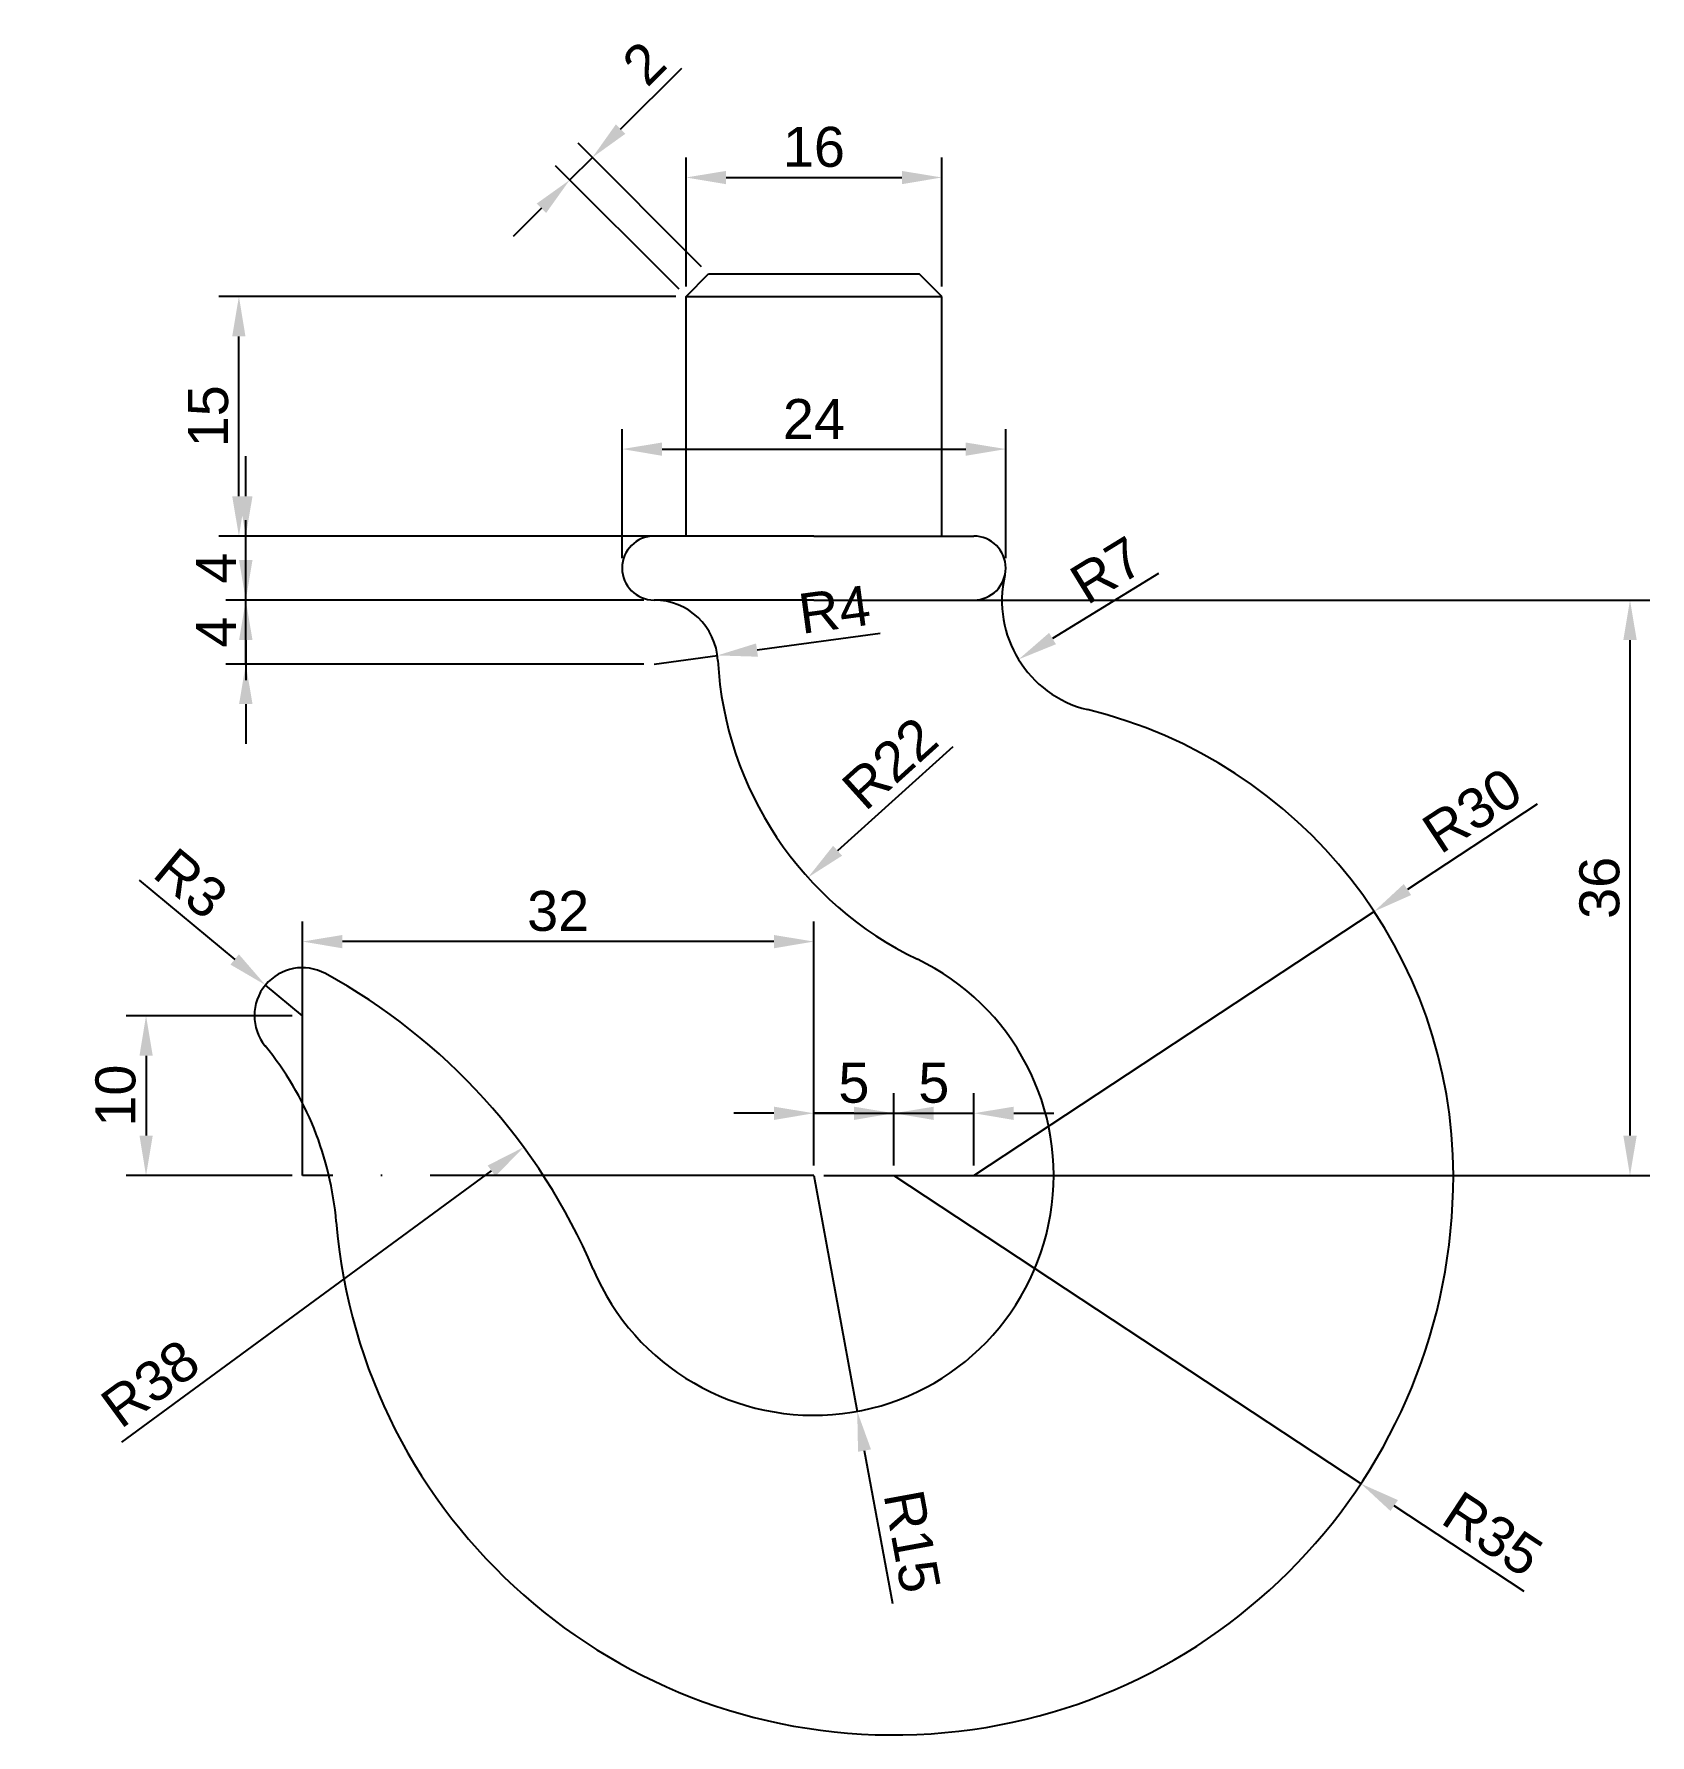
# Model space of a CAD drawing. Header units: millimetres. Extents: x 2318 to 2419, y 2064 to 2171.
import ezdxf

# ---------------------------------------------------------------- set-up
doc = ezdxf.new("R2010")
doc.units = ezdxf.units.MM
doc.linetypes.add('ACAD_ISO04W100', pattern=[30, 24, -3, 0, -3])
doc.layers.add('Layer1', color=20, linetype='ACAD_ISO04W100')
doc.styles.get("Standard").update_dxf_attribs({"font": 'arial.ttf'})
doc.dimstyles.new('ISO-25', dxfattribs={"dimtxt": 2.5, "dimasz": 2.5, "dimexe": 1.25, "dimexo": 0.625, "dimtad": 1, "dimtxsty": 'Standard', "dimcen": 2.5, "dimadec": 0, "dimazin": 0, "dimtfac": 1, "dimtmove": 0, "dimatfit": 3, "dimfxl": 1, "dimarcsym": 0})

# ---------------------------------------------------------------- blocks, each defined once
blk = doc.blocks.new('*D6')
at = {"color": 0, "lineweight": -2, "transparency": 16777216}
for p, q in [((2330.97, 2137.64), (2330.97, 2140.14)), ((2355.88, 2135.14), (2329.72, 2135.14)), ((2330.97, 2131.14), (2330.97, 2135.14)), ((2355.88, 2131.14), (2329.72, 2131.14)), ((2330.97, 2128.64), (2330.97, 2126.14))]:
    blk.add_line(p, q, dxfattribs=at)
at = {"color": 0, "transparency": 16777216}
for points in [[(2330.55, 2137.64), (2331.39, 2137.64), (2330.97, 2135.14)], [(2330.55, 2128.64), (2331.39, 2128.64), (2330.97, 2131.14)]]:
    blk.add_solid(points, dxfattribs=at)
at = {"layer": 'Defpoints', "color": 0, "transparency": 16777216}
for p in [(2330.97, 2135.14), (2356.51, 2135.14), (2356.51, 2131.14)]:
    blk.add_point(p, dxfattribs=at)
at = {"color": 0, "transparency": 16777216, "insert": (2329.1, 2133.14), "char_height": 2.5, "attachment_point": 5, "rotation": 90}
blk.add_mtext('4', dxfattribs=at)
blk = doc.blocks.new('*D7')
at = {"color": 0, "lineweight": -2, "transparency": 16777216}
for p, q in [((2330.97, 2141.64), (2330.97, 2144.14)), ((2355.88, 2139.14), (2329.72, 2139.14)), ((2330.97, 2135.14), (2330.97, 2139.14)), ((2355.88, 2135.14), (2329.72, 2135.14)), ((2330.97, 2132.64), (2330.97, 2130.14))]:
    blk.add_line(p, q, dxfattribs=at)
at = {"color": 0, "transparency": 16777216}
for points in [[(2330.55, 2141.64), (2331.39, 2141.64), (2330.97, 2139.14)], [(2330.55, 2132.64), (2331.39, 2132.64), (2330.97, 2135.14)]]:
    blk.add_solid(points, dxfattribs=at)
at = {"layer": 'Defpoints', "color": 0, "transparency": 16777216}
for p in [(2330.97, 2139.14), (2356.51, 2139.14), (2356.51, 2135.14)]:
    blk.add_point(p, dxfattribs=at)
at = {"color": 0, "transparency": 16777216, "insert": (2329.1, 2137.14), "char_height": 2.5, "attachment_point": 5, "rotation": 90}
blk.add_mtext('4', dxfattribs=at)
blk = doc.blocks.new('*D8')
at = {"color": 0, "lineweight": -2, "transparency": 16777216}
for p, q in [((2334.51, 2099.77), (2334.51, 2115.03)), ((2366.51, 2099.77), (2366.51, 2115.03)), ((2364.01, 2113.78), (2337.01, 2113.78))]:
    blk.add_line(p, q, dxfattribs=at)
at = {"color": 0, "transparency": 16777216}
for points in [[(2337.01, 2114.19), (2337.01, 2113.36), (2334.51, 2113.78)], [(2364.01, 2114.19), (2364.01, 2113.36), (2366.51, 2113.78)]]:
    blk.add_solid(points, dxfattribs=at)
at = {"layer": 'Defpoints', "color": 0, "transparency": 16777216}
for p in [(2334.51, 2113.78), (2334.51, 2099.14), (2366.51, 2099.14)]:
    blk.add_point(p, dxfattribs=at)
at = {"color": 0, "transparency": 16777216, "insert": (2350.51, 2115.68), "char_height": 2.5, "attachment_point": 5}
blk.add_mtext('32', dxfattribs=at)
blk = doc.blocks.new('*D9')
at = {"color": 0, "lineweight": -2, "transparency": 16777216}
for p, q in [((2367.13, 2135.14), (2418.81, 2135.14)), ((2417.56, 2101.64), (2417.56, 2132.64)), ((2367.13, 2099.14), (2418.81, 2099.14))]:
    blk.add_line(p, q, dxfattribs=at)
at = {"color": 0, "transparency": 16777216}
for points in [[(2417.14, 2132.64), (2417.98, 2132.64), (2417.56, 2135.14)], [(2417.14, 2101.64), (2417.98, 2101.64), (2417.56, 2099.14)]]:
    blk.add_solid(points, dxfattribs=at)
at = {"layer": 'Defpoints', "color": 0, "transparency": 16777216}
for p in [(2366.51, 2135.14), (2417.56, 2135.14), (2366.51, 2099.14)]:
    blk.add_point(p, dxfattribs=at)
at = {"color": 0, "transparency": 16777216, "insert": (2415.66, 2117.14), "char_height": 2.5, "attachment_point": 5, "rotation": 90}
blk.add_mtext('36', dxfattribs=at)
blk = doc.blocks.new('*D10')
at = {"color": 0, "lineweight": -2, "transparency": 16777216}
for p, q in [((2357.88, 2154.14), (2329.29, 2154.14)), ((2330.54, 2141.64), (2330.54, 2151.64)), ((2357.88, 2139.14), (2329.29, 2139.14))]:
    blk.add_line(p, q, dxfattribs=at)
at = {"color": 0, "transparency": 16777216}
for points in [[(2330.12, 2151.64), (2330.95, 2151.64), (2330.54, 2154.14)], [(2330.12, 2141.64), (2330.95, 2141.64), (2330.54, 2139.14)]]:
    blk.add_solid(points, dxfattribs=at)
at = {"layer": 'Defpoints', "color": 0, "transparency": 16777216}
for p in [(2330.54, 2154.14), (2358.51, 2154.14), (2358.51, 2139.14)]:
    blk.add_point(p, dxfattribs=at)
at = {"color": 0, "transparency": 16777216, "insert": (2328.63, 2146.64), "char_height": 2.5, "attachment_point": 5, "rotation": 90}
blk.add_mtext('15', dxfattribs=at)
blk = doc.blocks.new('*D11')
at = {"color": 0, "lineweight": -2, "transparency": 16777216}
for p, q in [((2358.51, 2154.77), (2358.51, 2162.83)), ((2374.51, 2154.77), (2374.51, 2162.83)), ((2361.01, 2161.58), (2372.01, 2161.58))]:
    blk.add_line(p, q, dxfattribs=at)
at = {"color": 0, "transparency": 16777216}
for points in [[(2361.01, 2161.99), (2361.01, 2161.16), (2358.51, 2161.58)], [(2372.01, 2161.99), (2372.01, 2161.16), (2374.51, 2161.58)]]:
    blk.add_solid(points, dxfattribs=at)
at = {"layer": 'Defpoints', "color": 0, "transparency": 16777216}
for p in [(2374.51, 2161.58), (2358.51, 2154.14), (2374.51, 2154.14)]:
    blk.add_point(p, dxfattribs=at)
at = {"color": 0, "transparency": 16777216, "insert": (2366.51, 2163.48), "char_height": 2.5, "attachment_point": 5}
blk.add_mtext('16', dxfattribs=at)
blk = doc.blocks.new('*D12')
at = {"color": 0, "lineweight": -2, "transparency": 16777216}
for p, q in [((2354.42, 2164.6), (2358.24, 2168.42)), ((2359.48, 2156), (2351.76, 2163.72)), ((2358.07, 2154.59), (2350.35, 2162.3)), ((2351.23, 2161.42), (2352.65, 2162.83)), ((2349.47, 2159.65), (2347.7, 2157.88))]:
    blk.add_line(p, q, dxfattribs=at)
at = {"color": 0, "transparency": 16777216}
for points in [[(2354.12, 2164.9), (2354.71, 2164.31), (2352.65, 2162.83)], [(2349.17, 2159.95), (2349.76, 2159.36), (2351.23, 2161.42)]]:
    blk.add_solid(points, dxfattribs=at)
at = {"layer": 'Defpoints', "color": 0, "transparency": 16777216}
for p in [(2352.65, 2162.83), (2359.92, 2155.56), (2358.51, 2154.14)]:
    blk.add_point(p, dxfattribs=at)
at = {"color": 0, "transparency": 16777216, "insert": (2355.88, 2168.73), "char_height": 2.5, "attachment_point": 5, "rotation": 45}
blk.add_mtext('2', dxfattribs=at)
blk = doc.blocks.new('*D13')
at = {"color": 0, "lineweight": -2, "transparency": 16777216}
for p, q in [((2354.51, 2137.77), (2354.51, 2145.84)), ((2378.51, 2137.77), (2378.51, 2145.84)), ((2357.01, 2144.59), (2376.01, 2144.59))]:
    blk.add_line(p, q, dxfattribs=at)
at = {"color": 0, "transparency": 16777216}
for points in [[(2357.01, 2145), (2357.01, 2144.17), (2354.51, 2144.59)], [(2376.01, 2145), (2376.01, 2144.17), (2378.51, 2144.59)]]:
    blk.add_solid(points, dxfattribs=at)
at = {"layer": 'Defpoints', "color": 0, "transparency": 16777216}
for p in [(2378.51, 2144.59), (2354.51, 2137.14), (2378.51, 2137.14)]:
    blk.add_point(p, dxfattribs=at)
at = {"color": 0, "transparency": 16777216, "insert": (2366.51, 2146.47), "char_height": 2.5, "attachment_point": 5}
blk.add_mtext('24', dxfattribs=at)
blk = doc.blocks.new('*D14')
at = {"color": 0, "lineweight": -2, "transparency": 16777216}
for p, q in [((2411.75, 2122.38), (2403.64, 2117.03)), ((2376.51, 2099.14), (2401.55, 2115.66))]:
    blk.add_line(p, q, dxfattribs=at)
at = {"color": 0, "transparency": 16777216}
blk.add_solid([(2403.41, 2117.38), (2403.87, 2116.69), (2401.55, 2115.66)], dxfattribs=at)
at = {"layer": 'Defpoints', "color": 0, "transparency": 16777216}
for p in [(2401.55, 2115.66), (2376.51, 2099.14)]:
    blk.add_point(p, dxfattribs=at)
at = {"color": 0, "transparency": 16777216, "insert": (2407.69, 2121.98), "char_height": 2.5, "attachment_point": 5, "rotation": 33.3991}
blk.add_mtext('R30', dxfattribs=at)
blk = doc.blocks.new('*D15')
at = {"color": 0, "lineweight": -2, "transparency": 16777216}
for p, q in [((2371.51, 2099.14), (2400.72, 2079.87)), ((2410.94, 2073.13), (2402.81, 2078.49))]:
    blk.add_line(p, q, dxfattribs=at)
at = {"color": 0, "transparency": 16777216}
blk.add_solid([(2403.04, 2078.84), (2402.58, 2078.15), (2400.72, 2079.87)], dxfattribs=at)
at = {"layer": 'Defpoints', "color": 0, "transparency": 16777216}
for p in [(2371.51, 2099.14), (2400.72, 2079.87)]:
    blk.add_point(p, dxfattribs=at)
at = {"color": 0, "transparency": 16777216, "insert": (2408.97, 2076.71), "char_height": 2.5, "attachment_point": 5, "rotation": 326.5848}
blk.add_mtext('R35', dxfattribs=at)
blk = doc.blocks.new('*D16')
at = {"color": 0, "lineweight": -2, "transparency": 16777216}
for p, q in [((2366.51, 2099.77), (2366.51, 2104.29)), ((2371.51, 2099.77), (2371.51, 2104.29)), ((2364.01, 2103.04), (2361.51, 2103.04)), ((2366.51, 2103.04), (2371.51, 2103.04)), ((2374.01, 2103.04), (2376.51, 2103.04))]:
    blk.add_line(p, q, dxfattribs=at)
at = {"color": 0, "transparency": 16777216}
for points in [[(2364.01, 2103.45), (2364.01, 2102.62), (2366.51, 2103.04)], [(2374.01, 2103.45), (2374.01, 2102.62), (2371.51, 2103.04)]]:
    blk.add_solid(points, dxfattribs=at)
at = {"layer": 'Defpoints', "color": 0, "transparency": 16777216}
for p in [(2371.51, 2103.04), (2366.51, 2099.14), (2371.51, 2099.14)]:
    blk.add_point(p, dxfattribs=at)
at = {"color": 0, "transparency": 16777216, "insert": (2369.01, 2104.93), "char_height": 2.5, "attachment_point": 5}
blk.add_mtext('5', dxfattribs=at)
blk = doc.blocks.new('*D17')
at = {"color": 0, "lineweight": -2, "transparency": 16777216}
for p, q in [((2371.51, 2099.77), (2371.51, 2104.29)), ((2376.51, 2099.77), (2376.51, 2104.29)), ((2369.01, 2103.04), (2366.51, 2103.04)), ((2371.51, 2103.04), (2376.51, 2103.04)), ((2379.01, 2103.04), (2381.51, 2103.04))]:
    blk.add_line(p, q, dxfattribs=at)
at = {"color": 0, "transparency": 16777216}
for points in [[(2369.01, 2103.45), (2369.01, 2102.62), (2371.51, 2103.04)], [(2379.01, 2103.45), (2379.01, 2102.62), (2376.51, 2103.04)]]:
    blk.add_solid(points, dxfattribs=at)
at = {"layer": 'Defpoints', "color": 0, "transparency": 16777216}
for p in [(2376.51, 2103.04), (2371.51, 2099.14), (2376.51, 2099.14)]:
    blk.add_point(p, dxfattribs=at)
at = {"color": 0, "transparency": 16777216, "insert": (2374.01, 2104.93), "char_height": 2.5, "attachment_point": 5}
blk.add_mtext('5', dxfattribs=at)
blk = doc.blocks.new('*D18')
at = {"color": 0, "lineweight": -2, "transparency": 16777216}
for p, q in [((2366.51, 2099.14), (2369.22, 2084.39)), ((2371.44, 2072.35), (2369.67, 2081.93))]:
    blk.add_line(p, q, dxfattribs=at)
at = {"color": 0, "transparency": 16777216}
blk.add_solid([(2370.08, 2082.01), (2369.27, 2081.86), (2369.22, 2084.39)], dxfattribs=at)
at = {"layer": 'Defpoints', "color": 0, "transparency": 16777216}
for p in [(2366.51, 2099.14), (2369.22, 2084.39)]:
    blk.add_point(p, dxfattribs=at)
at = {"color": 0, "transparency": 16777216, "insert": (2372.65, 2076.26), "char_height": 2.5, "attachment_point": 5, "rotation": 280.4259}
blk.add_mtext('R15', dxfattribs=at)
blk = doc.blocks.new('*D19')
at = {"color": 0, "lineweight": -2, "transparency": 16777216}
for p, q in [((2324.29, 2117.63), (2330.28, 2112.66)), ((2334.51, 2109.14), (2332.2, 2111.06))]:
    blk.add_line(p, q, dxfattribs=at)
at = {"color": 0, "transparency": 16777216}
blk.add_solid([(2330.54, 2112.98), (2330.01, 2112.34), (2332.2, 2111.06)], dxfattribs=at)
at = {"layer": 'Defpoints', "color": 0, "transparency": 16777216}
for p in [(2332.2, 2111.06), (2334.51, 2109.14)]:
    blk.add_point(p, dxfattribs=at)
at = {"color": 0, "transparency": 16777216, "insert": (2327.54, 2117.41), "char_height": 2.5, "attachment_point": 5, "rotation": 320.2956}
blk.add_mtext('R3', dxfattribs=at)
blk = doc.blocks.new('*D20')
at = {"color": 0, "lineweight": -2, "transparency": 16777216}
for p, q in [((2333.88, 2109.14), (2323.48, 2109.14)), ((2324.73, 2106.64), (2324.73, 2101.64)), ((2333.88, 2099.14), (2323.48, 2099.14))]:
    blk.add_line(p, q, dxfattribs=at)
at = {"color": 0, "transparency": 16777216}
for points in [[(2324.32, 2106.64), (2325.15, 2106.64), (2324.73, 2109.14)], [(2324.32, 2101.64), (2325.15, 2101.64), (2324.73, 2099.14)]]:
    blk.add_solid(points, dxfattribs=at)
at = {"layer": 'Defpoints', "color": 0, "transparency": 16777216}
for p in [(2334.51, 2109.14), (2324.73, 2099.14), (2334.51, 2099.14)]:
    blk.add_point(p, dxfattribs=at)
at = {"color": 0, "transparency": 16777216, "insert": (2322.83, 2104.14), "char_height": 2.5, "attachment_point": 5, "rotation": 90}
blk.add_mtext('10', dxfattribs=at)
blk = doc.blocks.new('*D23')
at = {"color": 0, "lineweight": -2, "transparency": 16777216}
blk.add_line((2323.21, 2082.46), (2346.34, 2099.44), dxfattribs=at)
at = {"color": 0, "transparency": 16777216}
blk.add_solid([(2346.1, 2099.77), (2346.59, 2099.1), (2348.36, 2100.92)], dxfattribs=at)
at = {"layer": 'Defpoints', "color": 0, "transparency": 16777216}
for p in [(2348.36, 2100.92), (2317.72, 2078.43)]:
    blk.add_point(p, dxfattribs=at)
at = {"color": 0, "transparency": 16777216, "insert": (2325, 2086.13), "char_height": 2.5, "attachment_point": 5, "rotation": 36.2756}
blk.add_mtext('R38', dxfattribs=at)
blk = doc.blocks.new('*D24')
at = {"color": 0, "lineweight": -2, "transparency": 16777216}
blk.add_line((2375.19, 2125.96), (2367.99, 2119.46), dxfattribs=at)
at = {"color": 0, "transparency": 16777216}
blk.add_solid([(2367.71, 2119.77), (2368.27, 2119.15), (2366.14, 2117.79)], dxfattribs=at)
at = {"layer": 'Defpoints', "color": 0, "transparency": 16777216}
for p in [(2382.47, 2132.52), (2366.14, 2117.79)]:
    blk.add_point(p, dxfattribs=at)
at = {"color": 0, "transparency": 16777216, "insert": (2371.26, 2124.94), "char_height": 2.5, "attachment_point": 5, "rotation": 42.0569}
blk.add_mtext('R22', dxfattribs=at)
blk = doc.blocks.new('*D26')
at = {"color": 0, "lineweight": -2, "transparency": 16777216}
for p, q in [((2370.65, 2133.05), (2362.95, 2132.01)), ((2356.51, 2131.14), (2360.47, 2131.68))]:
    blk.add_line(p, q, dxfattribs=at)
at = {"color": 0, "transparency": 16777216}
blk.add_solid([(2362.89, 2132.43), (2363.01, 2131.6), (2360.47, 2131.68)], dxfattribs=at)
at = {"layer": 'Defpoints', "color": 0, "transparency": 16777216}
for p in [(2360.47, 2131.68), (2356.51, 2131.14)]:
    blk.add_point(p, dxfattribs=at)
at = {"color": 0, "transparency": 16777216, "insert": (2367.79, 2134.56), "char_height": 2.5, "attachment_point": 5, "rotation": 7.6754}
blk.add_mtext('R4', dxfattribs=at)
blk = doc.blocks.new('*D27')
at = {"color": 0, "lineweight": -2, "transparency": 16777216}
blk.add_line((2388.07, 2136.81), (2381.44, 2132.74), dxfattribs=at)
at = {"color": 0, "transparency": 16777216}
blk.add_solid([(2381.22, 2133.09), (2381.65, 2132.38), (2379.31, 2131.43)], dxfattribs=at)
at = {"layer": 'Defpoints', "color": 0, "transparency": 16777216}
for p in [(2385.27, 2135.09), (2379.31, 2131.43)]:
    blk.add_point(p, dxfattribs=at)
at = {"color": 0, "transparency": 16777216, "insert": (2384.84, 2137.02), "char_height": 2.5, "attachment_point": 5, "rotation": 31.5584}
blk.add_mtext('R7', dxfattribs=at)

msp = doc.modelspace()

# ---------------------------------------------------------------- linework, layer by layer
for p, q in [((2358.508, 2154.144), (2359.922, 2155.559)), ((2359.922, 2155.559), (2373.094, 2155.559)), ((2374.508, 2154.144), (2373.094, 2155.559)), ((2358.508, 2139.144), (2358.508, 2154.144)), ((2358.508, 2154.144), (2374.508, 2154.144)), ((2374.508, 2139.144), (2374.508, 2154.144)), ((2366.508, 2139.144), (2356.508, 2139.144)), ((2366.508, 2139.144), (2376.508, 2139.144)), ((2366.508, 2135.144), (2356.508, 2135.144)), ((2366.508, 2135.144), (2376.508, 2135.144))]:
    msp.add_line(p, q)
for centre, radius, start, end in [((2356.508, 2137.144), 2, 90, 270), ((2376.508, 2137.144), 2, 270, 90), ((2385.271, 2135.092), 7, 166.81652, 256.30033), ((2356.508, 2131.144), 4, 3.04072, 90), ((2382.472, 2132.524), 22, 183.04072, 244.44082), ((2376.508, 2099.144), 30, 0, 76.30033), ((2366.508, 2099.144), 15, 203.00442, 64.44082), ((2334.508, 2109.144), 3, 61.34229, 219.24887), ((2317.723, 2078.432), 38, 23.00442, 61.34229), ((2316.697, 2094.593), 20, 4.7473, 39.24887), ((2371.508, 2099.144), 35, 184.7473, 0)]:
    msp.add_arc(centre, radius, start, end)
at = {"layer": 'Layer1'}
for p, q in [((2334.508, 2099.144), (2334.508, 2109.144)), ((2366.508, 2099.144), (2334.508, 2099.144))]:
    msp.add_line(p, q, dxfattribs=at)

# ---------------------------------------------------------------- dimensions: what is measured, and where the dimension line sits
dim = msp.add_aligned_dim(p1=(2358.508, 2154.144), p2=(2359.922, 2155.559), distance=10.288, dimstyle='ISO-25')
dim.commit()
dim.dimension.update_dxf_attribs({"geometry": '*D12', "text_midpoint": (2355.881, 2168.726)})
for base, p1, p2, picture, middle in [((2374.508, 2161.576), (2358.508, 2154.144), (2374.508, 2154.144), '*D11', (2366.508, 2163.478)), ((2378.508, 2144.586), (2354.508, 2137.144), (2378.508, 2137.144), '*D13', (2366.508, 2146.466)), ((2334.508, 2113.775), (2366.508, 2099.144), (2334.508, 2099.144), '*D8', (2350.508, 2115.677)), ((2371.508, 2103.036), (2366.508, 2099.144), (2371.508, 2099.144), '*D16', (2369.008, 2104.933)), ((2376.508, 2103.036), (2371.508, 2099.144), (2376.508, 2099.144), '*D17', (2374.008, 2104.933))]:
    dim = msp.add_linear_dim(base=base, p1=p1, p2=p2, dimstyle='ISO-25')
    dim.commit()
    dim.dimension.update_dxf_attribs({"geometry": picture, "text_midpoint": middle})
for base, p1, p2, picture, middle in [((2330.536, 2154.144), (2358.508, 2139.144), (2358.508, 2154.144), '*D10', (2328.635, 2146.644)), ((2330.971, 2139.144), (2356.508, 2135.144), (2356.508, 2139.144), '*D7', (2329.096, 2137.144)), ((2330.971, 2135.144), (2356.508, 2131.144), (2356.508, 2135.144), '*D6', (2329.096, 2133.144)), ((2417.559, 2135.144), (2366.508, 2099.144), (2366.508, 2135.144), '*D9', (2415.657, 2117.144)), ((2324.733, 2099.144), (2334.508, 2109.144), (2334.508, 2099.144), '*D20', (2322.831, 2104.144))]:
    dim = msp.add_linear_dim(base=base, p1=p1, p2=p2, angle=90, dimstyle='ISO-25')
    dim.commit()
    dim.dimension.update_dxf_attribs({"geometry": picture, "text_midpoint": middle})
for center, mpoint, picture, middle in [((2385.271, 2135.092), (2379.306, 2131.428), '*D27', (2385.817, 2135.427)), ((2382.472, 2132.524), (2366.137, 2117.787), '*D24', (2372.522, 2123.547)), ((2317.723, 2078.432), (2348.358, 2100.915), '*D23', (2326.121, 2084.595))]:
    dim = msp.add_radius_dim(center=center, mpoint=mpoint, dimstyle='ISO-25')
    dim.commit()
    dim.dimension.update_dxf_attribs({"geometry": picture, "text_midpoint": middle, "dimtype": 164})
for center, mpoint, picture, middle in [((2356.508, 2131.144), (2360.472, 2131.679), '*D26', (2367.789, 2134.557)), ((2376.508, 2099.144), (2401.554, 2115.659), '*D14', (2407.693, 2121.985)), ((2334.508, 2109.144), (2332.2, 2111.061), '*D19', (2327.537, 2117.406)), ((2366.508, 2099.144), (2369.223, 2084.392), '*D18', (2372.653, 2076.257)), ((2371.508, 2099.144), (2400.723, 2079.87), '*D15', (2408.966, 2076.71))]:
    dim = msp.add_radius_dim(center=center, mpoint=mpoint, dimstyle='ISO-25')
    dim.commit()
    dim.dimension.update_dxf_attribs({"geometry": picture, "text_midpoint": middle})

doc.saveas('drawing.dxf')
